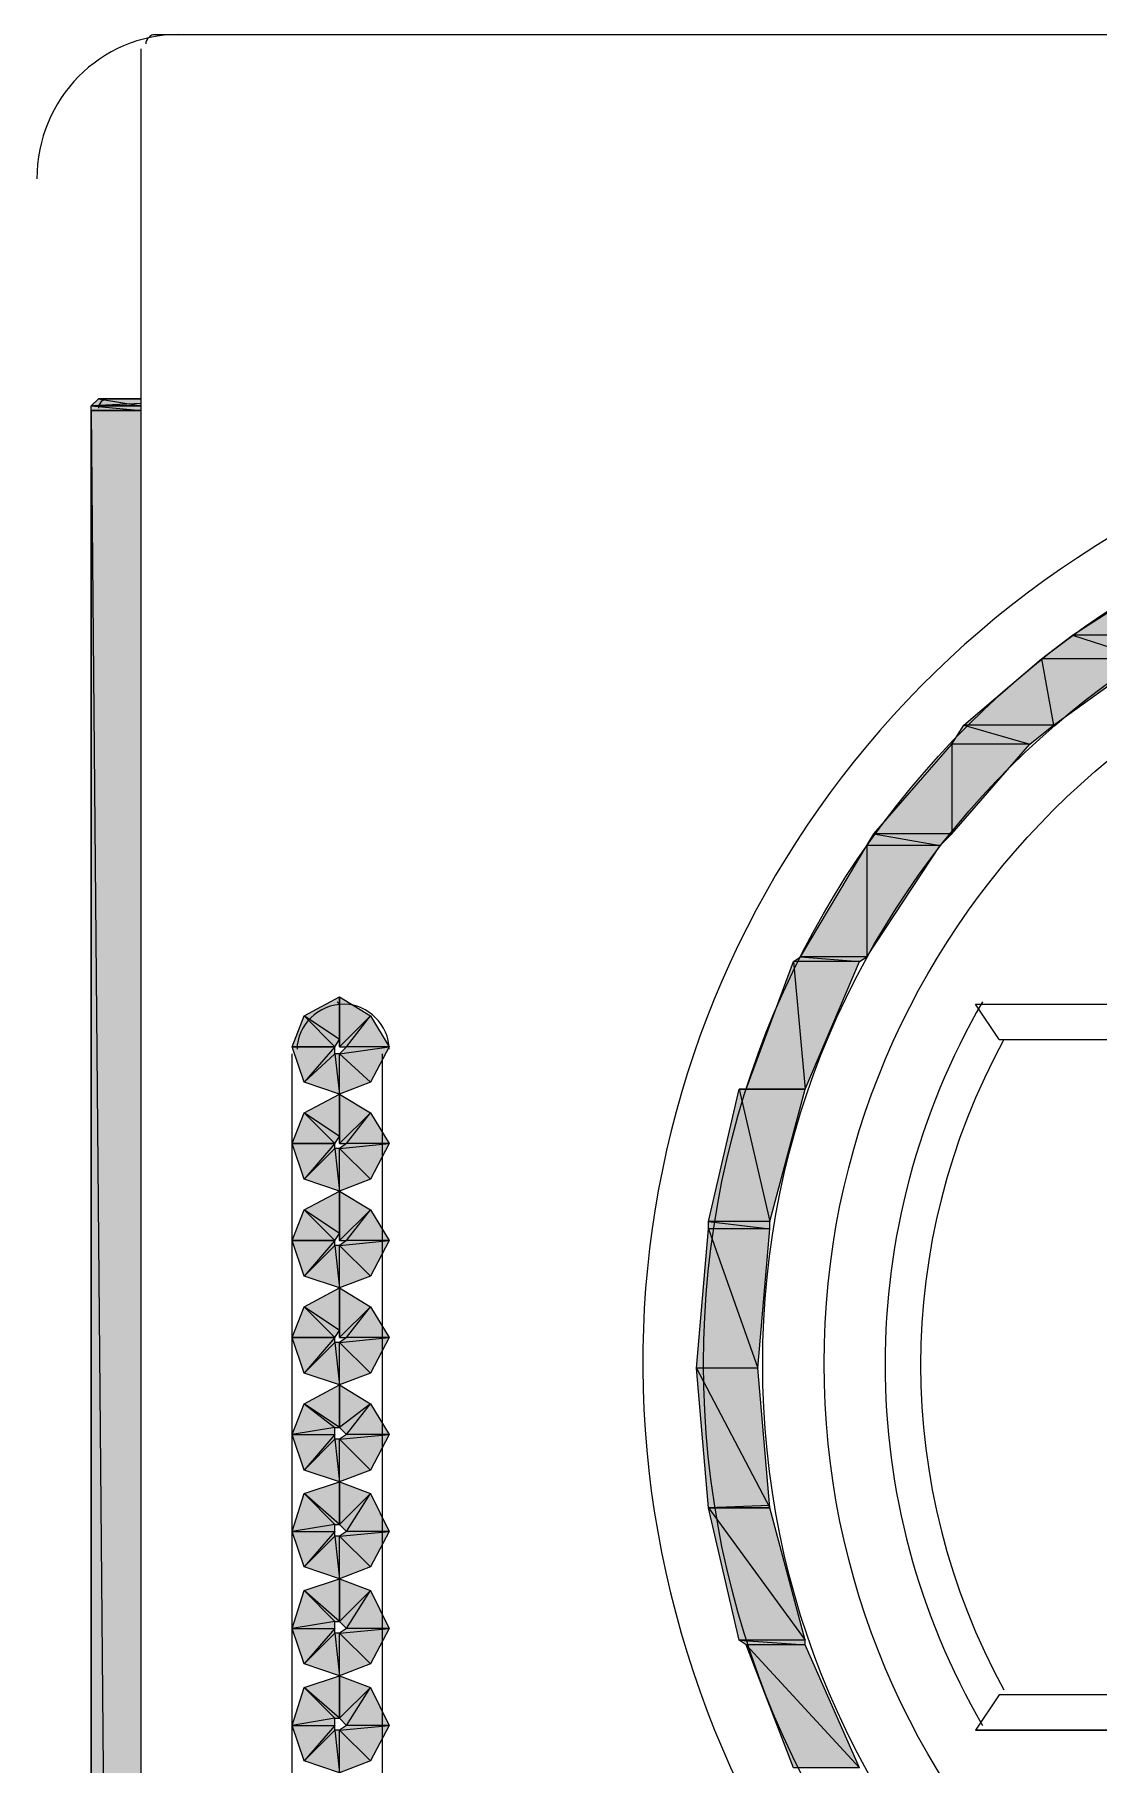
# Model space of a CAD drawing. Header units: millimetres. Extents: x 53 to 176, y -29 to 32.
# Drawn here: x 114.249 to 114.878, y -10.488 to -9.466 of the extents above; entities that cross this region are included whole.
import ezdxf

# ---------------------------------------------------------------- set-up
doc = ezdxf.new("R2010")
doc.units = ezdxf.units.MM
doc.layers.add('15 - Quadro de medição', color=6, linetype='Continuous')

msp = doc.modelspace()

# ---------------------------------------------------------------- hatches: boundary and pattern name
at = {"layer": '15 - Quadro de medição', "true_color": 0x000007}
h = msp.add_hatch(color=7, dxfattribs=at)
h.paths.add_polyline_path([(114.3123, -9.6815), (114.2871, -9.6815), (114.3123, -9.6857)])
h.paths.add_polyline_path([(114.2871, -9.6815), (114.3123, -9.6857), (114.2829, -9.6857)])
h.paths.add_polyline_path([(114.3123, -9.6857), (114.2829, -9.6857)])
h.paths.add_polyline_path([(114.2829, -9.6857), (114.3123, -9.6857), (114.3123, -9.6843)])
h.paths.add_polyline_path([(114.3123, -9.6857), (114.3123, -9.6843), (114.2829, -9.6857)])
h.paths.add_polyline_path([(114.3123, -9.6857), (114.2829, -9.6857)])
h = msp.add_hatch(color=7, dxfattribs=at)
h.paths.add_polyline_path([(114.3123, -9.6857), (114.2829, -9.6857), (114.3123, -9.6885)])
h.paths.add_polyline_path([(114.2829, -9.6857), (114.3123, -9.6885), (114.2829, -9.6885)])
h.paths.add_polyline_path([(114.3123, -9.6885), (114.2829, -9.6885)])
h.paths.add_polyline_path([(114.2829, -9.6885), (114.3123, -9.6885)])
h.paths.add_polyline_path([(114.3123, -9.6885), (114.2829, -9.6885)])
h.paths.add_polyline_path([(114.3123, -9.6885), (114.2829, -9.6885)])
h = msp.add_hatch(color=7, dxfattribs=at)
h.paths.add_polyline_path([(114.3123, -9.6815), (114.2899, -9.6815)])
h.paths.add_polyline_path([(114.2899, -9.6815), (114.3123, -9.6815), (114.2871, -9.6815)])
h.paths.add_polyline_path([(114.3123, -9.6815), (114.2871, -9.6815)])
h.paths.add_polyline_path([(114.2871, -9.6815), (114.3123, -9.6815)])
h.paths.add_polyline_path([(114.3123, -9.6815), (114.2871, -9.6815)])
h.paths.add_polyline_path([(114.3123, -9.6815), (114.2871, -9.6815)])
h = msp.add_hatch(color=7, dxfattribs=at)
h.paths.add_polyline_path([(114.3123, -9.6885), (114.2829, -9.6885), (114.3123, -13.0324)])
h.paths.add_polyline_path([(114.2829, -9.6885), (114.3123, -13.0324), (114.2829, -13.0324)])
h = msp.add_hatch(color=7, dxfattribs=at)
h.paths.add_polyline_path([(114.9771, -9.7961), (114.9017, -9.7961), (114.931, -9.8212)])
h.paths.add_polyline_path([(114.9017, -9.7961), (114.931, -9.8212), (114.8626, -9.8212)])
h = msp.add_hatch(color=7, dxfattribs=at)
h.paths.add_polyline_path([(114.931, -9.8212), (114.8626, -9.8212), (114.9059, -9.8352)])
h.paths.add_polyline_path([(114.8626, -9.8212), (114.9059, -9.8352), (114.8444, -9.8352)])
h = msp.add_hatch(color=7, dxfattribs=at)
h.paths.add_polyline_path([(114.9059, -9.8352), (114.8444, -9.8352), (114.8514, -9.8743)])
h.paths.add_polyline_path([(114.8444, -9.8352), (114.8514, -9.8743), (114.7984, -9.8743)])
h = msp.add_hatch(color=7, dxfattribs=at)
h.paths.add_polyline_path([(114.8514, -9.8743), (114.7984, -9.8743), (114.8375, -9.8855)])
h.paths.add_polyline_path([(114.7984, -9.8743), (114.8375, -9.8855), (114.7914, -9.8855)])
h = msp.add_hatch(color=7, dxfattribs=at)
h.paths.add_polyline_path([(114.8375, -9.8855), (114.7914, -9.8855), (114.7914, -9.9386)])
h.paths.add_polyline_path([(114.7914, -9.8855), (114.7914, -9.9386), (114.7453, -9.9386)])
h = msp.add_hatch(color=7, dxfattribs=at)
h.paths.add_polyline_path([(114.7914, -9.9386), (114.7453, -9.9386), (114.7844, -9.9455)])
h.paths.add_polyline_path([(114.7453, -9.9386), (114.7844, -9.9455), (114.7411, -9.9455)])
h = msp.add_hatch(color=7, dxfattribs=at)
h.paths.add_polyline_path([(114.7844, -9.9455), (114.7411, -9.9455), (114.7411, -10.0112)])
h.paths.add_polyline_path([(114.7411, -9.9455), (114.7411, -10.0112), (114.702, -10.0112)])
h = msp.add_hatch(color=7, dxfattribs=at)
h.paths.add_polyline_path([(114.7411, -10.0112), (114.702, -10.0112), (114.7369, -10.014)])
h.paths.add_polyline_path([(114.702, -10.0112), (114.7369, -10.014), (114.6978, -10.014)])
h = msp.add_hatch(color=7, dxfattribs=at)
h.paths.add_polyline_path([(114.7369, -10.014), (114.6978, -10.014), (114.7048, -10.0894)])
h.paths.add_polyline_path([(114.6978, -10.014), (114.7048, -10.0894), (114.6699, -10.0894)])
h = msp.add_hatch(color=7, dxfattribs=at)
h.paths.add_polyline_path([(114.4589, -10.0643), (114.4338, -10.0643), (114.4478, -10.0461)])
h.paths.add_polyline_path([(114.4338, -10.0643), (114.4478, -10.0461), (114.4296, -10.0643)])
h.paths.add_polyline_path([(114.4478, -10.0461), (114.4296, -10.0643), (114.4296, -10.0349)])
h.paths.add_polyline_path([(114.4296, -10.0643), (114.4296, -10.0349), (114.4296, -10.0601)])
h.paths.add_polyline_path([(114.4296, -10.0349), (114.4296, -10.0601), (114.4087, -10.0461)])
h.paths.add_polyline_path([(114.4296, -10.0601), (114.4087, -10.0461), (114.4268, -10.0643)])
h.paths.add_polyline_path([(114.4087, -10.0461), (114.4268, -10.0643), (114.4017, -10.0643)])
h = msp.add_hatch(color=7, dxfattribs=at)
h.paths.add_polyline_path([(114.4017, -10.0643), (114.4268, -10.0643), (114.4087, -10.0852)])
h.paths.add_polyline_path([(114.4268, -10.0643), (114.4087, -10.0852), (114.4268, -10.0685)])
h.paths.add_polyline_path([(114.4087, -10.0852), (114.4268, -10.0685), (114.4296, -10.0922)])
h.paths.add_polyline_path([(114.4268, -10.0685), (114.4296, -10.0922), (114.4296, -10.0685)])
h.paths.add_polyline_path([(114.4296, -10.0922), (114.4296, -10.0685), (114.4478, -10.0852)])
h = msp.add_hatch(color=7, dxfattribs=at)
h.paths.add_polyline_path([(114.4478, -10.0852), (114.4296, -10.0685), (114.4589, -10.0643)])
h.paths.add_polyline_path([(114.4296, -10.0685), (114.4589, -10.0643), (114.4338, -10.0643)])
h = msp.add_hatch(color=7, dxfattribs=at)
h.paths.add_polyline_path([(114.4589, -10.1215), (114.4338, -10.1215), (114.4478, -10.1034)])
h.paths.add_polyline_path([(114.4338, -10.1215), (114.4478, -10.1034), (114.4296, -10.1215)])
h.paths.add_polyline_path([(114.4478, -10.1034), (114.4296, -10.1215), (114.4296, -10.0922)])
h.paths.add_polyline_path([(114.4296, -10.1215), (114.4296, -10.0922), (114.4296, -10.1173)])
h.paths.add_polyline_path([(114.4296, -10.0922), (114.4296, -10.1173), (114.4087, -10.1034)])
h.paths.add_polyline_path([(114.4296, -10.1173), (114.4087, -10.1034), (114.4268, -10.1215)])
h.paths.add_polyline_path([(114.4087, -10.1034), (114.4268, -10.1215), (114.4017, -10.1215)])
h = msp.add_hatch(color=7, dxfattribs=at)
h.paths.add_polyline_path([(114.7048, -10.0894), (114.6657, -10.0894), (114.6838, -10.1676)])
h.paths.add_polyline_path([(114.6657, -10.0894), (114.6838, -10.1676), (114.6475, -10.1676)])
h = msp.add_hatch(color=7, dxfattribs=at)
h.paths.add_polyline_path([(114.4017, -10.1215), (114.4268, -10.1215), (114.4087, -10.1425)])
h.paths.add_polyline_path([(114.4268, -10.1215), (114.4087, -10.1425), (114.4268, -10.1243)])
h.paths.add_polyline_path([(114.4087, -10.1425), (114.4268, -10.1243), (114.4296, -10.1495)])
h.paths.add_polyline_path([(114.4268, -10.1243), (114.4296, -10.1495), (114.4296, -10.1243)])
h.paths.add_polyline_path([(114.4296, -10.1495), (114.4296, -10.1243), (114.4478, -10.1425)])
h = msp.add_hatch(color=7, dxfattribs=at)
h.paths.add_polyline_path([(114.4478, -10.1425), (114.4296, -10.1243), (114.4589, -10.1215)])
h.paths.add_polyline_path([(114.4296, -10.1243), (114.4589, -10.1215), (114.4338, -10.1215)])
h = msp.add_hatch(color=7, dxfattribs=at)
h.paths.add_polyline_path([(114.4589, -10.1788), (114.4338, -10.1788), (114.4478, -10.1606)])
h.paths.add_polyline_path([(114.4338, -10.1788), (114.4478, -10.1606), (114.4296, -10.1788)])
h.paths.add_polyline_path([(114.4478, -10.1606), (114.4296, -10.1788), (114.4296, -10.1495)])
h.paths.add_polyline_path([(114.4296, -10.1788), (114.4296, -10.1495), (114.4296, -10.1746)])
h.paths.add_polyline_path([(114.4296, -10.1495), (114.4296, -10.1746), (114.4087, -10.1606)])
h.paths.add_polyline_path([(114.4296, -10.1746), (114.4087, -10.1606), (114.4268, -10.1788)])
h.paths.add_polyline_path([(114.4087, -10.1606), (114.4268, -10.1788), (114.4017, -10.1788)])
h = msp.add_hatch(color=7, dxfattribs=at)
h.paths.add_polyline_path([(114.6838, -10.1718), (114.6475, -10.1718), (114.6768, -10.2542)])
h.paths.add_polyline_path([(114.6475, -10.1718), (114.6768, -10.2542), (114.6405, -10.2542)])
h = msp.add_hatch(color=7, dxfattribs=at)
h.paths.add_polyline_path([(114.6838, -10.1676), (114.6475, -10.1676), (114.6838, -10.1718)])
h.paths.add_polyline_path([(114.6475, -10.1676), (114.6838, -10.1718), (114.6475, -10.1718)])
h = msp.add_hatch(color=7, dxfattribs=at)
h.paths.add_polyline_path([(114.4017, -10.1788), (114.4268, -10.1788), (114.4087, -10.1997)])
h.paths.add_polyline_path([(114.4268, -10.1788), (114.4087, -10.1997), (114.4268, -10.1816)])
h.paths.add_polyline_path([(114.4087, -10.1997), (114.4268, -10.1816), (114.4296, -10.2067)])
h.paths.add_polyline_path([(114.4268, -10.1816), (114.4296, -10.2067), (114.4296, -10.1816)])
h.paths.add_polyline_path([(114.4296, -10.2067), (114.4296, -10.1816), (114.4478, -10.1997)])
h = msp.add_hatch(color=7, dxfattribs=at)
h.paths.add_polyline_path([(114.4478, -10.1997), (114.4296, -10.1816), (114.4589, -10.1788)])
h.paths.add_polyline_path([(114.4296, -10.1816), (114.4589, -10.1788), (114.4338, -10.1788)])
h = msp.add_hatch(color=7, dxfattribs=at)
h.paths.add_polyline_path([(114.4589, -10.2361), (114.4338, -10.2361), (114.4478, -10.2179)])
h.paths.add_polyline_path([(114.4338, -10.2361), (114.4478, -10.2179), (114.4296, -10.2361)])
h.paths.add_polyline_path([(114.4478, -10.2179), (114.4296, -10.2361), (114.4296, -10.2067)])
h.paths.add_polyline_path([(114.4296, -10.2361), (114.4296, -10.2067), (114.4296, -10.2319)])
h.paths.add_polyline_path([(114.4296, -10.2067), (114.4296, -10.2319), (114.4087, -10.2179)])
h.paths.add_polyline_path([(114.4296, -10.2319), (114.4087, -10.2179), (114.4268, -10.2361)])
h.paths.add_polyline_path([(114.4087, -10.2179), (114.4268, -10.2361), (114.4017, -10.2361)])
h = msp.add_hatch(color=7, dxfattribs=at)
h.paths.add_polyline_path([(114.4017, -10.2361), (114.4268, -10.2361), (114.4087, -10.257)])
h.paths.add_polyline_path([(114.4268, -10.2361), (114.4087, -10.257), (114.4268, -10.2389)])
h.paths.add_polyline_path([(114.4087, -10.257), (114.4268, -10.2389), (114.4296, -10.264)])
h.paths.add_polyline_path([(114.4268, -10.2389), (114.4296, -10.264), (114.4296, -10.2389)])
h.paths.add_polyline_path([(114.4296, -10.264), (114.4296, -10.2389), (114.4478, -10.257)])
h = msp.add_hatch(color=7, dxfattribs=at)
h.paths.add_polyline_path([(114.4478, -10.257), (114.4296, -10.2389), (114.4589, -10.2361)])
h.paths.add_polyline_path([(114.4296, -10.2389), (114.4589, -10.2361), (114.4338, -10.2361)])
h = msp.add_hatch(color=7, dxfattribs=at)
h.paths.add_polyline_path([(114.6768, -10.2542), (114.6405, -10.2542), (114.6838, -10.3366)])
h.paths.add_polyline_path([(114.6405, -10.2542), (114.6838, -10.3366), (114.6475, -10.3366)])
h = msp.add_hatch(color=7, dxfattribs=at)
h.paths.add_polyline_path([(114.4296, -10.264), (114.4296, -10.2891), (114.4087, -10.2752)])
h.paths.add_polyline_path([(114.4296, -10.2891), (114.4087, -10.2752), (114.4268, -10.2891)])
h.paths.add_polyline_path([(114.4087, -10.2752), (114.4268, -10.2891), (114.4017, -10.2933)])
h.paths.add_polyline_path([(114.4268, -10.2891), (114.4017, -10.2933), (114.4268, -10.2933)])
h.paths.add_polyline_path([(114.4017, -10.2933), (114.4268, -10.2933), (114.4087, -10.3143)])
h.paths.add_polyline_path([(114.4268, -10.2933), (114.4087, -10.3143), (114.4268, -10.2961)])
h.paths.add_polyline_path([(114.4087, -10.3143), (114.4268, -10.2961), (114.4296, -10.3213)])
h.paths.add_polyline_path([(114.4268, -10.2961), (114.4296, -10.3213), (114.4296, -10.2961)])
h.paths.add_polyline_path([(114.4296, -10.3213), (114.4296, -10.2961), (114.4478, -10.3143)])
h = msp.add_hatch(color=7, dxfattribs=at)
h.paths.add_polyline_path([(114.4589, -10.2933), (114.4338, -10.2933), (114.4478, -10.2752)])
h.paths.add_polyline_path([(114.4338, -10.2933), (114.4478, -10.2752), (114.4296, -10.2891)])
h.paths.add_polyline_path([(114.4478, -10.2752), (114.4296, -10.2891), (114.4296, -10.264)])
h = msp.add_hatch(color=7, dxfattribs=at)
h.paths.add_polyline_path([(114.4478, -10.3143), (114.4296, -10.2961), (114.4589, -10.2933)])
h.paths.add_polyline_path([(114.4296, -10.2961), (114.4589, -10.2933), (114.4338, -10.2933)])
h = msp.add_hatch(color=7, dxfattribs=at)
h.paths.add_polyline_path([(114.4296, -10.3213), (114.4296, -10.3464), (114.4087, -10.3282)])
h.paths.add_polyline_path([(114.4296, -10.3464), (114.4087, -10.3282), (114.4268, -10.3464)])
h.paths.add_polyline_path([(114.4087, -10.3282), (114.4268, -10.3464), (114.4017, -10.3506)])
h.paths.add_polyline_path([(114.4268, -10.3464), (114.4017, -10.3506), (114.4268, -10.3506)])
h.paths.add_polyline_path([(114.4017, -10.3506), (114.4268, -10.3506), (114.4087, -10.3715)])
h.paths.add_polyline_path([(114.4268, -10.3506), (114.4087, -10.3715), (114.4268, -10.3534)])
h.paths.add_polyline_path([(114.4087, -10.3715), (114.4268, -10.3534), (114.4296, -10.3785)])
h.paths.add_polyline_path([(114.4268, -10.3534), (114.4296, -10.3785), (114.4296, -10.3534)])
h.paths.add_polyline_path([(114.4296, -10.3785), (114.4296, -10.3534), (114.4478, -10.3715)])
h = msp.add_hatch(color=7, dxfattribs=at)
h.paths.add_polyline_path([(114.4589, -10.3506), (114.4338, -10.3506), (114.4478, -10.3282)])
h.paths.add_polyline_path([(114.4338, -10.3506), (114.4478, -10.3282), (114.4296, -10.3464)])
h.paths.add_polyline_path([(114.4478, -10.3282), (114.4296, -10.3464), (114.4296, -10.3213)])
h = msp.add_hatch(color=7, dxfattribs=at)
h.paths.add_polyline_path([(114.6475, -10.3366), (114.6838, -10.3366), (114.6838, -10.3352)])
h.paths.add_polyline_path([(114.6838, -10.3366), (114.6838, -10.3352), (114.6475, -10.3366)])
h = msp.add_hatch(color=7, dxfattribs=at)
h.paths.add_polyline_path([(114.6838, -10.3366), (114.6475, -10.3366), (114.7048, -10.4148)])
h.paths.add_polyline_path([(114.6475, -10.3366), (114.7048, -10.4148), (114.6657, -10.4148)])
h = msp.add_hatch(color=7, dxfattribs=at)
h.paths.add_polyline_path([(114.4478, -10.3715), (114.4296, -10.3534), (114.4589, -10.3506)])
h.paths.add_polyline_path([(114.4296, -10.3534), (114.4589, -10.3506), (114.4338, -10.3506)])
h = msp.add_hatch(color=7, dxfattribs=at)
h.paths.add_polyline_path([(114.4296, -10.3785), (114.4296, -10.4037), (114.4087, -10.3855)])
h.paths.add_polyline_path([(114.4296, -10.4037), (114.4087, -10.3855), (114.4268, -10.4037)])
h.paths.add_polyline_path([(114.4087, -10.3855), (114.4268, -10.4037), (114.4017, -10.4079)])
h.paths.add_polyline_path([(114.4268, -10.4037), (114.4017, -10.4079), (114.4268, -10.4079)])
h.paths.add_polyline_path([(114.4017, -10.4079), (114.4268, -10.4079), (114.4087, -10.4288)])
h.paths.add_polyline_path([(114.4268, -10.4079), (114.4087, -10.4288), (114.4268, -10.4107)])
h.paths.add_polyline_path([(114.4087, -10.4288), (114.4268, -10.4107), (114.4296, -10.4358)])
h.paths.add_polyline_path([(114.4268, -10.4107), (114.4296, -10.4358), (114.4296, -10.4107)])
h.paths.add_polyline_path([(114.4296, -10.4358), (114.4296, -10.4107), (114.4478, -10.4288)])
h = msp.add_hatch(color=7, dxfattribs=at)
h.paths.add_polyline_path([(114.4589, -10.4079), (114.4338, -10.4079), (114.4478, -10.3855)])
h.paths.add_polyline_path([(114.4338, -10.4079), (114.4478, -10.3855), (114.4296, -10.4037)])
h.paths.add_polyline_path([(114.4478, -10.3855), (114.4296, -10.4037), (114.4296, -10.3785)])
h = msp.add_hatch(color=7, dxfattribs=at)
h.paths.add_polyline_path([(114.4478, -10.4288), (114.4296, -10.4107), (114.4589, -10.4079)])
h.paths.add_polyline_path([(114.4296, -10.4107), (114.4589, -10.4079), (114.4338, -10.4079)])
h = msp.add_hatch(color=7, dxfattribs=at)
h.paths.add_polyline_path([(114.7048, -10.4148), (114.6657, -10.4148), (114.7048, -10.4176)])
h.paths.add_polyline_path([(114.6657, -10.4148), (114.7048, -10.4176), (114.6699, -10.4176)])
h = msp.add_hatch(color=7, dxfattribs=at)
h.paths.add_polyline_path([(114.7048, -10.4176), (114.6699, -10.4176), (114.7369, -10.4903)])
h.paths.add_polyline_path([(114.6699, -10.4176), (114.7369, -10.4903), (114.6978, -10.4903)])
h = msp.add_hatch(color=7, dxfattribs=at)
h.paths.add_polyline_path([(114.4296, -10.4358), (114.4296, -10.4609), (114.4087, -10.4428)])
h.paths.add_polyline_path([(114.4296, -10.4609), (114.4087, -10.4428), (114.4268, -10.4609)])
h.paths.add_polyline_path([(114.4087, -10.4428), (114.4268, -10.4609), (114.4017, -10.4651)])
h.paths.add_polyline_path([(114.4268, -10.4609), (114.4017, -10.4651), (114.4268, -10.4651)])
h.paths.add_polyline_path([(114.4017, -10.4651), (114.4268, -10.4651), (114.4087, -10.4861)])
h.paths.add_polyline_path([(114.4268, -10.4651), (114.4087, -10.4861), (114.4268, -10.4679)])
h.paths.add_polyline_path([(114.4087, -10.4861), (114.4268, -10.4679), (114.4296, -10.4931)])
h.paths.add_polyline_path([(114.4268, -10.4679), (114.4296, -10.4931), (114.4296, -10.4679)])
h.paths.add_polyline_path([(114.4296, -10.4931), (114.4296, -10.4679), (114.4478, -10.4861)])
h = msp.add_hatch(color=7, dxfattribs=at)
h.paths.add_polyline_path([(114.4589, -10.4651), (114.4338, -10.4651), (114.4478, -10.4428)])
h.paths.add_polyline_path([(114.4338, -10.4651), (114.4478, -10.4428), (114.4296, -10.4609)])
h.paths.add_polyline_path([(114.4478, -10.4428), (114.4296, -10.4609), (114.4296, -10.4358)])
h = msp.add_hatch(color=7, dxfattribs=at)
h.paths.add_polyline_path([(114.4478, -10.4861), (114.4296, -10.4679), (114.4589, -10.4651)])
h.paths.add_polyline_path([(114.4296, -10.4679), (114.4589, -10.4651), (114.4338, -10.4651)])

# ---------------------------------------------------------------- linework, layer by layer
at = {"layer": '15 - Quadro de medição', "color": 7, "linetype": 'Continuous', "lineweight": 20, "true_color": 0x000007}
for points in [[(114.3193, -9.4664), (116.0359, -9.4664), (116.0359, -13.0324), (114.3123, -13.0324), (114.3109, -13.031), (114.248, -13.0324)], [(114.3332, -9.4664), (116.0135, -9.4664), (116.0135, -9.4664)], [(114.3123, -13.0324), (114.3123, -9.4748), (114.3123, -9.4748)], [(114.2899, -9.6815), (114.3123, -9.6815), (114.3123, -9.6815)], [(114.2829, -9.6885), (114.2829, -13.0324), (114.3123, -13.0324), (114.269, -13.0324)], [(114.4296, -10.0391), (114.4282, -10.0377), (114.4282, -10.0377)], [(114.8193, -10.0601), (114.8053, -10.0391), (114.8053, -10.0391)], [(114.8053, -10.0391), (115.5456, -10.0391), (115.5456, -10.0391)], [(114.8193, -10.0601), (115.5344, -10.0601), (115.5344, -10.0601)], [(114.4017, -10.9763), (114.4017, -10.0685), (114.4017, -10.0685)], [(114.4548, -10.0685), (114.4548, -10.9763), (114.4548, -10.9763)], [(114.8193, -10.447), (114.8053, -10.4679), (114.8053, -10.4679)], [(115.5344, -10.447), (114.8193, -10.447), (114.8193, -10.447)], [(115.5456, -10.4679), (114.8053, -10.4679), (114.8053, -10.4679)], [(114.8053, -10.4679), (115.1629, -10.4679), (115.1629, -10.4679)]]:
    msp.add_lwpolyline(points, dxfattribs=at)
at = {"layer": '15 - Quadro de medição', "color": 7, "linetype": 'Continuous', "lineweight": -2, "true_color": 0x000007}
for points in [[(114.2871, -9.6815), (114.3123, -9.6857), (114.2829, -9.6857)], [(114.2829, -9.6857), (114.3123, -9.6857), (114.3123, -9.6843)], [(114.3123, -9.6857), (114.3123, -9.6843), (114.2829, -9.6857)], [(114.3123, -9.6857), (114.2829, -9.6857)], [(114.3123, -9.6857), (114.2829, -9.6857)], [(114.3123, -9.6857), (114.2829, -9.6857), (114.3123, -9.6885)], [(114.2829, -9.6857), (114.3123, -9.6885), (114.2829, -9.6885)], [(114.2899, -9.6815), (114.3123, -9.6815), (114.2871, -9.6815)], [(114.3123, -9.6815), (114.2871, -9.6815)], [(114.2871, -9.6815), (114.3123, -9.6815), (114.3123, -9.6815)], [(114.3123, -9.6815), (114.3123, -9.6815), (114.2871, -9.6815)], [(114.3123, -9.6815), (114.2871, -9.6815)], [(114.3123, -9.6815), (114.2871, -9.6815), (114.3123, -9.6857)], [(114.3123, -9.6815), (114.2899, -9.6815)], [(114.3123, -9.6885), (114.2829, -9.6885)], [(114.2829, -9.6885), (114.3123, -9.6885), (114.3123, -9.6885)], [(114.3123, -9.6885), (114.3123, -9.6885), (114.2829, -9.6885)], [(114.3123, -9.6885), (114.2829, -9.6885)], [(114.3123, -9.6885), (114.2829, -9.6885), (114.3123, -13.0324)], [(114.2829, -9.6885), (114.3123, -13.0324), (114.2829, -13.0324)], [(114.9017, -9.7961), (114.931, -9.8212), (114.8626, -9.8212)], [(114.8626, -9.8212), (114.9059, -9.8352), (114.8444, -9.8352)], [(114.931, -9.8212), (114.8626, -9.8212), (114.9059, -9.8352)], [(114.8444, -9.8352), (114.8514, -9.8743), (114.7984, -9.8743)], [(114.9059, -9.8352), (114.8444, -9.8352), (114.8514, -9.8743)], [(114.7984, -9.8743), (114.8375, -9.8855), (114.7914, -9.8855)], [(114.8514, -9.8743), (114.7984, -9.8743), (114.8375, -9.8855)], [(114.7914, -9.8855), (114.7914, -9.9386), (114.7453, -9.9386)], [(114.8375, -9.8855), (114.7914, -9.8855), (114.7914, -9.9386)], [(114.7453, -9.9386), (114.7844, -9.9455), (114.7411, -9.9455)], [(114.7914, -9.9386), (114.7453, -9.9386), (114.7844, -9.9455)], [(114.7411, -9.9455), (114.7411, -10.0112), (114.702, -10.0112)], [(114.7844, -9.9455), (114.7411, -9.9455), (114.7411, -10.0112)], [(114.702, -10.0112), (114.7369, -10.014), (114.6978, -10.014)], [(114.7411, -10.0112), (114.702, -10.0112), (114.7369, -10.014)], [(114.6978, -10.014), (114.7048, -10.0894), (114.6699, -10.0894)], [(114.7369, -10.014), (114.6978, -10.014), (114.7048, -10.0894)], [(114.4296, -10.0349), (114.4296, -10.0601), (114.4087, -10.0461)], [(114.4478, -10.0461), (114.4296, -10.0643), (114.4296, -10.0349)], [(114.4296, -10.0643), (114.4296, -10.0349), (114.4296, -10.0601)], [(114.4087, -10.0461), (114.4268, -10.0643), (114.4017, -10.0643)], [(114.4296, -10.0601), (114.4087, -10.0461), (114.4268, -10.0643)], [(114.4338, -10.0643), (114.4478, -10.0461), (114.4296, -10.0643)], [(114.4589, -10.0643), (114.4338, -10.0643), (114.4478, -10.0461)], [(114.4017, -10.0643), (114.4268, -10.0643), (114.4087, -10.0852)], [(114.4268, -10.0643), (114.4087, -10.0852), (114.4268, -10.0685)], [(114.4087, -10.0852), (114.4268, -10.0685), (114.4296, -10.0922)], [(114.4268, -10.0685), (114.4296, -10.0922), (114.4296, -10.0685)], [(114.4478, -10.0852), (114.4296, -10.0685), (114.4589, -10.0643)], [(114.4296, -10.0685), (114.4589, -10.0643), (114.4338, -10.0643)], [(114.4296, -10.0922), (114.4296, -10.0685), (114.4478, -10.0852)], [(114.4296, -10.0922), (114.4296, -10.1173), (114.4087, -10.1034)], [(114.4478, -10.1034), (114.4296, -10.1215), (114.4296, -10.0922)], [(114.4296, -10.1215), (114.4296, -10.0922), (114.4296, -10.1173)], [(114.6657, -10.0894), (114.6838, -10.1676), (114.6475, -10.1676)], [(114.6699, -10.0894), (114.7048, -10.0894), (114.6657, -10.0894)], [(114.7048, -10.0894), (114.6657, -10.0894), (114.6838, -10.1676)], [(114.7048, -10.0894), (114.6699, -10.0894)], [(114.4087, -10.1034), (114.4268, -10.1215), (114.4017, -10.1215)], [(114.4296, -10.1173), (114.4087, -10.1034), (114.4268, -10.1215)], [(114.4338, -10.1215), (114.4478, -10.1034), (114.4296, -10.1215)], [(114.4589, -10.1215), (114.4338, -10.1215), (114.4478, -10.1034)], [(114.4017, -10.1215), (114.4268, -10.1215), (114.4087, -10.1425)], [(114.4268, -10.1215), (114.4087, -10.1425), (114.4268, -10.1243)], [(114.4087, -10.1425), (114.4268, -10.1243), (114.4296, -10.1495)], [(114.4268, -10.1243), (114.4296, -10.1495), (114.4296, -10.1243)], [(114.4478, -10.1425), (114.4296, -10.1243), (114.4589, -10.1215)], [(114.4296, -10.1243), (114.4589, -10.1215), (114.4338, -10.1215)], [(114.4296, -10.1495), (114.4296, -10.1243), (114.4478, -10.1425)], [(114.4296, -10.1495), (114.4296, -10.1746), (114.4087, -10.1606)], [(114.4478, -10.1606), (114.4296, -10.1788), (114.4296, -10.1495)], [(114.4296, -10.1788), (114.4296, -10.1495), (114.4296, -10.1746)], [(114.4087, -10.1606), (114.4268, -10.1788), (114.4017, -10.1788)], [(114.4296, -10.1746), (114.4087, -10.1606), (114.4268, -10.1788)], [(114.4338, -10.1788), (114.4478, -10.1606), (114.4296, -10.1788)], [(114.4589, -10.1788), (114.4338, -10.1788), (114.4478, -10.1606)], [(114.6475, -10.1718), (114.6768, -10.2542), (114.6405, -10.2542)], [(114.6838, -10.1676), (114.6475, -10.1676), (114.6838, -10.1718)], [(114.6475, -10.1676), (114.6838, -10.1718), (114.6475, -10.1718)], [(114.6838, -10.1718), (114.6475, -10.1718), (114.6768, -10.2542)], [(114.4017, -10.1788), (114.4268, -10.1788), (114.4087, -10.1997)], [(114.4268, -10.1788), (114.4087, -10.1997), (114.4268, -10.1816)], [(114.4087, -10.1997), (114.4268, -10.1816), (114.4296, -10.2067)], [(114.4268, -10.1816), (114.4296, -10.2067), (114.4296, -10.1816)], [(114.4478, -10.1997), (114.4296, -10.1816), (114.4589, -10.1788)], [(114.4296, -10.1816), (114.4589, -10.1788), (114.4338, -10.1788)], [(114.4296, -10.2067), (114.4296, -10.1816), (114.4478, -10.1997)], [(114.4296, -10.2067), (114.4296, -10.2319), (114.4087, -10.2179)], [(114.4478, -10.2179), (114.4296, -10.2361), (114.4296, -10.2067)], [(114.4296, -10.2361), (114.4296, -10.2067), (114.4296, -10.2319)], [(114.4087, -10.2179), (114.4268, -10.2361), (114.4017, -10.2361)], [(114.4296, -10.2319), (114.4087, -10.2179), (114.4268, -10.2361)], [(114.4338, -10.2361), (114.4478, -10.2179), (114.4296, -10.2361)], [(114.4589, -10.2361), (114.4338, -10.2361), (114.4478, -10.2179)], [(114.4017, -10.2361), (114.4268, -10.2361), (114.4087, -10.257)], [(114.4268, -10.2361), (114.4087, -10.257), (114.4268, -10.2389)], [(114.4478, -10.257), (114.4296, -10.2389), (114.4589, -10.2361)], [(114.4296, -10.2389), (114.4589, -10.2361), (114.4338, -10.2361)], [(114.4087, -10.257), (114.4268, -10.2389), (114.4296, -10.264)], [(114.4268, -10.2389), (114.4296, -10.264), (114.4296, -10.2389)], [(114.4296, -10.264), (114.4296, -10.2389), (114.4478, -10.257)], [(114.6768, -10.2542), (114.6405, -10.2542), (114.6838, -10.3366)], [(114.6405, -10.2542), (114.6838, -10.3366), (114.6475, -10.3366)], [(114.4296, -10.264), (114.4296, -10.2891), (114.4087, -10.2752)], [(114.4478, -10.2752), (114.4296, -10.2891), (114.4296, -10.264)], [(114.4087, -10.2752), (114.4268, -10.2891), (114.4017, -10.2933)], [(114.4296, -10.2891), (114.4087, -10.2752), (114.4268, -10.2891)], [(114.4338, -10.2933), (114.4478, -10.2752), (114.4296, -10.2891)], [(114.4589, -10.2933), (114.4338, -10.2933), (114.4478, -10.2752)], [(114.4268, -10.2891), (114.4017, -10.2933), (114.4268, -10.2933)], [(114.4017, -10.2933), (114.4268, -10.2933), (114.4087, -10.3143)], [(114.4268, -10.2933), (114.4087, -10.3143), (114.4268, -10.2961)], [(114.4087, -10.3143), (114.4268, -10.2961), (114.4296, -10.3213)], [(114.4268, -10.2961), (114.4296, -10.3213), (114.4296, -10.2961)], [(114.4478, -10.3143), (114.4296, -10.2961), (114.4589, -10.2933)], [(114.4296, -10.2961), (114.4589, -10.2933), (114.4338, -10.2933)], [(114.4296, -10.3213), (114.4296, -10.2961), (114.4478, -10.3143)], [(114.4087, -10.3282), (114.4268, -10.3464), (114.4017, -10.3506)], [(114.4296, -10.3213), (114.4296, -10.3464), (114.4087, -10.3282)], [(114.4296, -10.3464), (114.4087, -10.3282), (114.4268, -10.3464)], [(114.4478, -10.3282), (114.4296, -10.3464), (114.4296, -10.3213)], [(114.4338, -10.3506), (114.4478, -10.3282), (114.4296, -10.3464)], [(114.4589, -10.3506), (114.4338, -10.3506), (114.4478, -10.3282)], [(114.6475, -10.3366), (114.6838, -10.3366), (114.6838, -10.3352)], [(114.6838, -10.3366), (114.6838, -10.3352), (114.6475, -10.3366)], [(114.6838, -10.3366), (114.6475, -10.3366), (114.7048, -10.4148)], [(114.6475, -10.3366), (114.7048, -10.4148), (114.6657, -10.4148)], [(114.4268, -10.3464), (114.4017, -10.3506), (114.4268, -10.3506)], [(114.4017, -10.3506), (114.4268, -10.3506), (114.4087, -10.3715)], [(114.4268, -10.3506), (114.4087, -10.3715), (114.4268, -10.3534)], [(114.4087, -10.3715), (114.4268, -10.3534), (114.4296, -10.3785)], [(114.4268, -10.3534), (114.4296, -10.3785), (114.4296, -10.3534)], [(114.4478, -10.3715), (114.4296, -10.3534), (114.4589, -10.3506)], [(114.4296, -10.3534), (114.4589, -10.3506), (114.4338, -10.3506)], [(114.4296, -10.3785), (114.4296, -10.3534), (114.4478, -10.3715)], [(114.4296, -10.3785), (114.4296, -10.4037), (114.4087, -10.3855)], [(114.4478, -10.3855), (114.4296, -10.4037), (114.4296, -10.3785)], [(114.4087, -10.3855), (114.4268, -10.4037), (114.4017, -10.4079)], [(114.4296, -10.4037), (114.4087, -10.3855), (114.4268, -10.4037)], [(114.4338, -10.4079), (114.4478, -10.3855), (114.4296, -10.4037)], [(114.4589, -10.4079), (114.4338, -10.4079), (114.4478, -10.3855)], [(114.4268, -10.4037), (114.4017, -10.4079), (114.4268, -10.4079)], [(114.4017, -10.4079), (114.4268, -10.4079), (114.4087, -10.4288)], [(114.4268, -10.4079), (114.4087, -10.4288), (114.4268, -10.4107)], [(114.4087, -10.4288), (114.4268, -10.4107), (114.4296, -10.4358)], [(114.4268, -10.4107), (114.4296, -10.4358), (114.4296, -10.4107)], [(114.4478, -10.4288), (114.4296, -10.4107), (114.4589, -10.4079)], [(114.4296, -10.4107), (114.4589, -10.4079), (114.4338, -10.4079)], [(114.4296, -10.4358), (114.4296, -10.4107), (114.4478, -10.4288)], [(114.7048, -10.4148), (114.6657, -10.4148), (114.7048, -10.4176)], [(114.6657, -10.4148), (114.7048, -10.4176), (114.6699, -10.4176)], [(114.7048, -10.4176), (114.6699, -10.4176), (114.7369, -10.4903)], [(114.6699, -10.4176), (114.7369, -10.4903), (114.6978, -10.4903)], [(114.4296, -10.4358), (114.4296, -10.4609), (114.4087, -10.4428)], [(114.4478, -10.4428), (114.4296, -10.4609), (114.4296, -10.4358)], [(114.4087, -10.4428), (114.4268, -10.4609), (114.4017, -10.4651)], [(114.4296, -10.4609), (114.4087, -10.4428), (114.4268, -10.4609)], [(114.4338, -10.4651), (114.4478, -10.4428), (114.4296, -10.4609)], [(114.4589, -10.4651), (114.4338, -10.4651), (114.4478, -10.4428)], [(114.4268, -10.4609), (114.4017, -10.4651), (114.4268, -10.4651)], [(114.4017, -10.4651), (114.4268, -10.4651), (114.4087, -10.4861)], [(114.4268, -10.4651), (114.4087, -10.4861), (114.4268, -10.4679)], [(114.4087, -10.4861), (114.4268, -10.4679), (114.4296, -10.4931)], [(114.4268, -10.4679), (114.4296, -10.4931), (114.4296, -10.4679)], [(114.4478, -10.4861), (114.4296, -10.4679), (114.4589, -10.4651)], [(114.4296, -10.4679), (114.4589, -10.4651), (114.4338, -10.4651)], [(114.4296, -10.4931), (114.4296, -10.4679), (114.4478, -10.4861)]]:
    msp.add_lwpolyline(points, close=True, dxfattribs=at)
at = {"layer": '15 - Quadro de medição', "color": 7, "linetype": 'Continuous', "lineweight": 20, "true_color": 0x000007}
for points in [[(114.3346, -9.4664), (114.2885, -9.4664), (114.2508, -9.5042), (114.2508, -9.5517)], [(114.3207, -9.4664), (114.3179, -9.4664), (114.3151, -9.4692), (114.3151, -9.472)], [(114.2927, -9.6815), (114.2899, -9.6815), (114.2871, -9.6843), (114.2871, -9.6871)], [(114.4324, -10.0391), (114.417, -10.0391), (114.4045, -10.0517), (114.4045, -10.0657)], [(114.4589, -10.0657), (114.4589, -10.0517), (114.4464, -10.0391), (114.4324, -10.0391)], [(114.8095, -10.0377), (114.7327, -10.1704), (114.7327, -10.3338), (114.8095, -10.4651)], [(114.8221, -10.0601), (114.7565, -10.1802), (114.7565, -10.3241), (114.8221, -10.4442)]]:
    msp.add_open_spline(points, degree=3, dxfattribs=at)
for points in [[(115.7132, -10.2514), (115.7132, -9.9567), (115.4744, -9.7179), (115.1797, -9.7179), (115.1797, -9.7179), (114.8836, -9.7179), (114.6447, -9.9567), (114.6447, -10.2514), (114.6447, -10.2514), (114.6447, -10.5475), (114.8836, -10.7864), (115.1797, -10.7864), (115.1797, -10.7864), (115.4744, -10.7864), (115.7132, -10.5475), (115.7132, -10.2514)], [(114.9185, -9.7444), (114.6838, -9.8659), (114.5623, -10.1299), (114.6252, -10.3869), (114.6252, -10.3869), (114.6866, -10.6425), (114.9157, -10.8227), (115.1797, -10.8227), (115.1797, -10.8227), (115.4423, -10.8227), (115.6713, -10.6425), (115.7328, -10.3869), (115.7328, -10.3869), (115.7956, -10.1299), (115.6741, -9.8659), (115.4409, -9.7444)], [(115.6783, -10.2514), (115.6783, -9.9763), (115.4548, -9.7528), (115.1797, -9.7528), (115.1797, -9.7528), (114.9031, -9.7528), (114.6796, -9.9763), (114.6796, -10.2514), (114.6796, -10.2514), (114.6796, -10.528), (114.9031, -10.7501), (115.1797, -10.7501), (115.1797, -10.7501), (115.4548, -10.7501), (115.6783, -10.528), (115.6783, -10.2514)], [(115.642, -10.2514), (115.642, -9.9958), (115.4353, -9.7891), (115.1797, -9.7891), (115.1797, -9.7891), (114.9227, -9.7891), (114.7159, -9.9958), (114.7159, -10.2514), (114.7159, -10.2514), (114.7159, -10.507), (114.9227, -10.7152), (115.1797, -10.7152), (115.1797, -10.7152), (115.4353, -10.7152), (115.642, -10.507), (115.642, -10.2514)]]:
    msp.add_open_spline(points, degree=3, knots=[0, 0, 0, 0, 0.0625, 0.0625, 0.0625, 0.062501, 0.125, 0.125, 0.125, 0.125001, 0.1875, 0.1875, 0.1875, 0.187501, 1, 1, 1, 1], dxfattribs=at)

doc.saveas('drawing.dxf')
